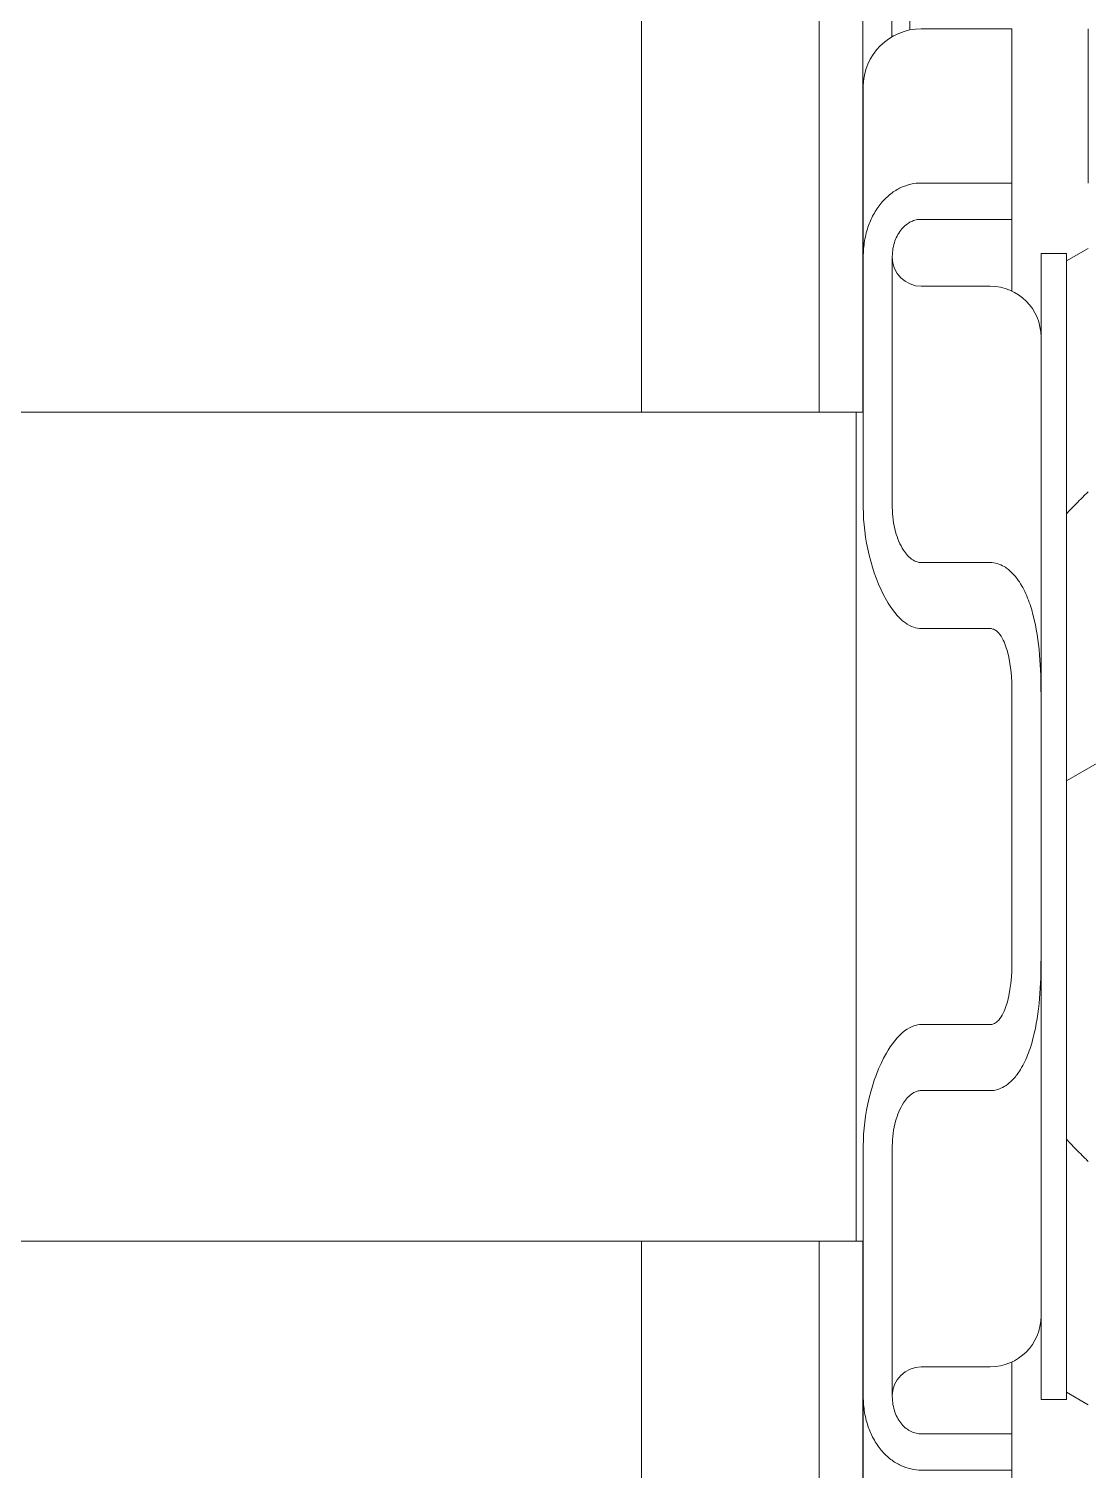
# Model space of a CAD drawing. Header units: millimetres. Extents: x -4172 to 126100, y -2 to 142133.
# Drawn here: x 20467.4 to 20759.5, y 14358.4 to 14755.8 of the extents above; entities that cross this region are included whole.
import ezdxf

# ---------------------------------------------------------------- set-up
doc = ezdxf.new("R2010")
doc.units = ezdxf.units.MM
doc.header["$LTSCALE"] = 100
doc.layers.add('Hatch', color=7, linetype='Continuous', lineweight=18)
doc.layers.add('P_Biomass (BM)', color=150, linetype='Continuous', lineweight=18, true_color=0x007fff)

msp = doc.modelspace()

# ---------------------------------------------------------------- hatches: boundary and pattern name
at = {"layer": 'Hatch'}
h = msp.add_hatch(dxfattribs=at)
h.set_pattern_fill('ANSI31', color=256, scale=2540, angle=15, style=0)
h.set_pattern_definition([(60, (0, 0), (-274.963, 158.75), [])])
edge = h.paths.add_edge_path()
edge.add_spline(control_points=[(20746.46, 14572.24), (20746.46, 14575.69), (20746.37, 14579.48), (20745.73, 14587.01), (20745.17, 14590.74), (20743.92, 14595.61), (20743.41, 14597.26), (20742.13, 14600.46), (20741.36, 14602), (20739.98, 14604.1), (20739.35, 14604.92), (20737.93, 14606.4), (20737.13, 14607.05), (20735.75, 14607.87), (20735.01, 14608.2), (20733.78, 14608.54), (20733.07, 14608.65), (20732.46, 14608.65)], knot_values=[1.707093, 1.707093, 1.707093, 1.707093, 2.224469, 2.224469, 2.741845, 2.741845, 2.978087, 2.978087, 3.214329, 3.214329, 3.355631, 3.355631, 3.496933, 3.496933, 3.597622, 3.597622, 3.688114, 3.688114, 3.688114, 3.688114], degree=3, periodic=0)
edge.add_line((20732.46, 14608.65), (20713.46, 14608.65))
edge.add_spline(control_points=[(20713.46, 14608.65), (20713.1, 14608.65), (20712.66, 14608.71), (20711.91, 14608.94), (20711.46, 14609.15), (20710.11, 14609.99), (20709.18, 14611.07), (20707.6, 14613.51), (20706.82, 14615.44), (20706.08, 14618.14), (20705.84, 14619.3), (20705.54, 14621.62), (20705.46, 14622.8), (20705.46, 14623.87)], knot_values=[-1.690235, -1.690235, -1.690235, -1.690235, -1.635239, -1.635239, -1.57291, -1.57291, -1.395758, -1.395758, -1.135897, -1.135897, -0.975272, -0.975272, -0.814647, -0.814647, -0.814647, -0.814647], degree=3, periodic=0)
edge.add_line((20705.46, 14623.87), (20705.46, 14693.05))
edge.add_spline(control_points=[(20705.46, 14693.05), (20705.46, 14693.74), (20705.52, 14694.5), (20705.77, 14695.98), (20705.96, 14696.71), (20706.4, 14697.93), (20706.67, 14698.53), (20707.31, 14699.67), (20707.69, 14700.21), (20708.43, 14701.06), (20708.83, 14701.45), (20709.72, 14702.14), (20710.2, 14702.44), (20711.08, 14702.86), (20711.55, 14703.03), (20712.51, 14703.25), (20713.01, 14703.3), (20713.46, 14703.3)], knot_values=[-0.678813, -0.678813, -0.678813, -0.678813, -0.575373, -0.575373, -0.471932, -0.471932, -0.381746, -0.381746, -0.291559, -0.291559, -0.214146, -0.214146, -0.136734, -0.136734, -0.068367, -0.068367, 0, 0, 0, 0], degree=3, periodic=0)
edge.add_line((20713.46, 14703.3), (20738.46, 14703.3))
edge.add_line((20738.46, 14703.3), (20738.46, 14713.32))
edge.add_line((20738.46, 14713.32), (20713.46, 14713.32))
edge.add_spline(control_points=[(20713.46, 14713.32), (20712.55, 14713.32), (20711.55, 14713.22), (20709.61, 14712.77), (20708.66, 14712.44), (20706.9, 14711.61), (20705.94, 14711.03), (20704.17, 14709.67), (20703.36, 14708.89), (20701.9, 14707.22), (20701.15, 14706.17), (20699.86, 14703.92), (20699.32, 14702.73), (20698.46, 14700.33), (20698.07, 14698.88), (20697.57, 14695.92), (20697.46, 14694.42), (20697.46, 14693.05)], knot_values=[0, 0, 0, 0, 0.137415, 0.137415, 0.274829, 0.274829, 0.428648, 0.428648, 0.582467, 0.582467, 0.760422, 0.760422, 0.938378, 0.938378, 1.143976, 1.143976, 1.349575, 1.349575, 1.349575, 1.349575], degree=3, periodic=0)
edge.add_line((20697.46, 14693.05), (20697.46, 14623.87))
edge.add_spline(control_points=[(20697.46, 14623.87), (20697.46, 14615.46), (20699.64, 14605.61), (20705.11, 14596.06), (20706.95, 14593.53), (20709.73, 14591.53), (20710.58, 14591.06), (20711.99, 14590.58), (20712.79, 14590.44), (20713.46, 14590.44)], knot_values=[1.589475, 1.589475, 1.589475, 1.589475, 2.850615, 2.850615, 3.241036, 3.241036, 3.363057, 3.363057, 3.464455, 3.464455, 3.464455, 3.464455], degree=3, periodic=0)
edge.add_line((20713.46, 14590.44), (20732.46, 14590.44))
edge.add_spline(control_points=[(20732.46, 14590.44), (20732.76, 14590.44), (20733.11, 14590.36), (20733.74, 14590.11), (20734.12, 14589.85), (20735.48, 14588.64), (20736.22, 14587.08), (20738.16, 14581.68), (20738.46, 14576.53), (20738.46, 14572.24)], knot_values=[-2.675589, -2.675589, -2.675589, -2.675589, -2.630704, -2.630704, -2.573846, -2.573846, -2.35773, -2.35773, -1.713416, -1.713416, -1.713416, -1.713416], degree=3, periodic=0)
edge.add_line((20738.46, 14572.24), (20738.46, 14499.44))
edge.add_spline(control_points=[(20738.46, 14499.44), (20738.46, 14495.14), (20738.16, 14490), (20736.22, 14484.6), (20735.48, 14483.04), (20734.12, 14481.82), (20733.74, 14481.57), (20733.11, 14481.31), (20732.76, 14481.24), (20732.46, 14481.24)], knot_values=[1.713416, 1.713416, 1.713416, 1.713416, 2.35773, 2.35773, 2.573846, 2.573846, 2.630704, 2.630704, 2.675589, 2.675589, 2.675589, 2.675589], degree=3, periodic=0)
edge.add_line((20732.46, 14481.24), (20713.46, 14481.24))
edge.add_spline(control_points=[(20713.46, 14481.24), (20712.79, 14481.24), (20711.99, 14481.1), (20710.58, 14480.61), (20709.73, 14480.14), (20706.95, 14478.14), (20705.11, 14475.62), (20699.64, 14466.07), (20697.46, 14456.22), (20697.46, 14447.81)], knot_values=[-3.464455, -3.464455, -3.464455, -3.464455, -3.363057, -3.363057, -3.241036, -3.241036, -2.850615, -2.850615, -1.589475, -1.589475, -1.589475, -1.589475], degree=3, periodic=0)
edge.add_line((20697.46, 14447.81), (20697.46, 14378.62))
edge.add_spline(control_points=[(20697.46, 14378.62), (20697.46, 14377.25), (20697.57, 14375.75), (20698.07, 14372.8), (20698.46, 14371.35), (20699.32, 14368.94), (20699.86, 14367.75), (20701.15, 14365.51), (20701.9, 14364.45), (20703.36, 14362.79), (20704.17, 14362.01), (20705.94, 14360.64), (20706.9, 14360.06), (20708.66, 14359.24), (20709.61, 14358.9), (20711.55, 14358.46), (20712.55, 14358.36), (20713.46, 14358.36)], knot_values=[-1.349575, -1.349575, -1.349575, -1.349575, -1.143976, -1.143976, -0.938378, -0.938378, -0.760422, -0.760422, -0.582467, -0.582467, -0.428648, -0.428648, -0.274829, -0.274829, -0.137415, -0.137415, 0, 0, 0, 0], degree=3, periodic=0)
edge.add_line((20713.46, 14358.36), (20738.46, 14358.36))
edge.add_line((20738.46, 14358.36), (20738.46, 14368.37))
edge.add_line((20738.46, 14368.37), (20713.46, 14368.37))
edge.add_spline(control_points=[(20713.46, 14368.37), (20713.01, 14368.37), (20712.51, 14368.43), (20711.55, 14368.65), (20711.08, 14368.82), (20710.2, 14369.24), (20709.72, 14369.53), (20708.83, 14370.22), (20708.43, 14370.62), (20707.69, 14371.47), (20707.31, 14372), (20706.67, 14373.14), (20706.4, 14373.75), (20705.96, 14374.96), (20705.77, 14375.69), (20705.52, 14377.18), (20705.46, 14377.93), (20705.46, 14378.62)], knot_values=[0, 0, 0, 0, 0.068367, 0.068367, 0.136734, 0.136734, 0.214146, 0.214146, 0.291559, 0.291559, 0.381746, 0.381746, 0.471932, 0.471932, 0.575373, 0.575373, 0.678813, 0.678813, 0.678813, 0.678813], degree=3, periodic=0)
edge.add_line((20705.46, 14378.62), (20705.46, 14447.81))
edge.add_spline(control_points=[(20705.46, 14447.81), (20705.46, 14448.88), (20705.54, 14450.05), (20705.84, 14452.38), (20706.08, 14453.53), (20706.82, 14456.23), (20707.6, 14458.16), (20709.18, 14460.61), (20710.11, 14461.68), (20711.46, 14462.53), (20711.91, 14462.74), (20712.66, 14462.96), (20713.1, 14463.03), (20713.46, 14463.03)], knot_values=[0.814647, 0.814647, 0.814647, 0.814647, 0.975272, 0.975272, 1.135897, 1.135897, 1.395758, 1.395758, 1.57291, 1.57291, 1.635239, 1.635239, 1.690235, 1.690235, 1.690235, 1.690235], degree=3, periodic=0)
edge.add_line((20713.46, 14463.03), (20732.46, 14463.03))
edge.add_spline(control_points=[(20732.46, 14463.03), (20733.07, 14463.03), (20733.78, 14463.13), (20735.01, 14463.48), (20735.75, 14463.8), (20737.13, 14464.63), (20737.93, 14465.28), (20739.35, 14466.75), (20739.98, 14467.57), (20741.36, 14469.68), (20742.13, 14471.22), (20743.41, 14474.41), (20743.92, 14476.07), (20745.17, 14480.93), (20745.73, 14484.67), (20746.37, 14492.2), (20746.46, 14495.99), (20746.46, 14499.44)], knot_values=[-3.688114, -3.688114, -3.688114, -3.688114, -3.597622, -3.597622, -3.496933, -3.496933, -3.355631, -3.355631, -3.214329, -3.214329, -2.978087, -2.978087, -2.741845, -2.741845, -2.224469, -2.224469, -1.707093, -1.707093, -1.707093, -1.707093], degree=3, periodic=0)
edge.add_line((20746.46, 14499.44), (20746.46, 14572.24))
h = msp.add_hatch(dxfattribs=at)
h.set_pattern_fill('ANSI31', color=256, scale=2540, angle=-15, style=0)
h.set_pattern_definition([(30, (0, 0), (-158.75, 274.963), [])])
edge = h.paths.add_edge_path()
edge.add_line((21133.46, 14449.61), (21133.46, 14497.84))
edge.add_line((21133.46, 14497.84), (21133.46, 14622.07))
edge.add_spline(control_points=[(21133.46, 14622.07), (21130.57, 14625.1), (21127.46, 14628.19)], knot_values=[0, 0, 0, 0.428508, 0.428508, 0.428508], weights=[1, 1.000188, 1], degree=2, periodic=0)
edge.add_line((21127.46, 14628.19), (21127.46, 14713.32))
edge.add_line((21127.46, 14713.32), (21085.46, 14713.32))
edge.add_line((21085.46, 14713.32), (21085.46, 14600.06))
edge.add_line((21085.46, 14600.06), (21065.46, 14600.06))
edge.add_spline(control_points=[(21065.46, 14600.06), (21050.26, 14625.82), (21021.46, 14657.43)], knot_values=[0, 0, 0, 3.619346, 3.619346, 3.619346], weights=[1, 1.016153, 1], degree=2, periodic=0)
edge.add_line((21021.46, 14657.43), (21021.46, 14713.32))
edge.add_line((21021.46, 14713.32), (20967.46, 14713.32))
edge.add_line((20967.46, 14713.32), (20967.46, 14657.43))
edge.add_line((20967.46, 14657.43), (20934.96, 14657.43))
edge.add_ellipse((20934.96, 14535.84), major_axis=(0, 121.59), ratio=1, start_angle=0, end_angle=51.7138)
edge.add_spline(control_points=[(20839.53, 14611.17), (20838.91, 14610.39), (20838.26, 14609.62), (20835.68, 14606.74), (20833.55, 14604.82), (20830.62, 14602.86), (20829.77, 14602.35), (20828.01, 14601.48), (20827.1, 14601.11), (20825.52, 14600.6), (20824.71, 14600.39), (20823.06, 14600.13), (20822.23, 14600.06), (20821.46, 14600.06)], knot_values=[5.339515, 5.339515, 5.339515, 5.339515, 5.477599, 5.477599, 5.872516, 5.872516, 6.007015, 6.007015, 6.141513, 6.141513, 6.255975, 6.255975, 6.370437, 6.370437, 6.370437, 6.370437], degree=3, periodic=0)
edge.add_line((20821.46, 14600.06), (20801.46, 14600.06))
edge.add_line((20801.46, 14600.06), (20801.46, 14713.32))
edge.add_line((20801.46, 14713.32), (20759.46, 14713.32))
edge.add_line((20759.46, 14713.32), (20759.46, 14628.19))
edge.add_spline(control_points=[(20759.46, 14628.19), (20756.36, 14625.1), (20753.46, 14622.07)], knot_values=[0, 0, 0, 0.428508, 0.428508, 0.428508], weights=[1, 1.000188, 1], degree=2, periodic=0)
edge.add_line((20753.46, 14622.07), (20753.46, 14449.61))
edge.add_spline(control_points=[(20753.46, 14449.61), (20756.36, 14446.58), (20759.46, 14443.49)], knot_values=[0, 0, 0, 0.428508, 0.428508, 0.428508], weights=[1, 1.000188, 1], degree=2, periodic=0)
edge.add_line((20759.46, 14443.49), (20759.46, 14358.36))
edge.add_line((20759.46, 14358.36), (20801.46, 14358.36))
edge.add_line((20801.46, 14358.36), (20801.46, 14471.61))
edge.add_line((20801.46, 14471.61), (20821.46, 14471.61))
edge.add_spline(control_points=[(20821.46, 14471.61), (20822.23, 14471.61), (20823.06, 14471.55), (20824.71, 14471.28), (20825.52, 14471.08), (20827.1, 14470.57), (20828.01, 14470.2), (20829.77, 14469.32), (20830.62, 14468.82), (20833.55, 14466.86), (20835.68, 14464.93), (20838.26, 14462.05), (20838.91, 14461.28), (20839.53, 14460.5)], knot_values=[6.370437, 6.370437, 6.370437, 6.370437, 6.484899, 6.484899, 6.599361, 6.599361, 6.73386, 6.73386, 6.868359, 6.868359, 7.263276, 7.263276, 7.40136, 7.40136, 7.40136, 7.40136], degree=3, periodic=0)
edge.add_ellipse((20934.96, 14535.84), major_axis=(75.34, -95.44), ratio=1, start_angle=270, end_angle=321.7138)
edge.add_line((20934.96, 14414.25), (20967.46, 14414.25))
edge.add_line((20967.46, 14414.25), (20967.46, 14358.36))
edge.add_line((20967.46, 14358.36), (21021.46, 14358.36))
edge.add_line((21021.46, 14358.36), (21021.46, 14414.25))
edge.add_spline(control_points=[(21021.46, 14414.25), (21050.26, 14445.86), (21065.46, 14471.61)], knot_values=[0, 0, 0, 3.619346, 3.619346, 3.619346], weights=[1, 1.016153, 1], degree=2, periodic=0)
edge.add_line((21065.46, 14471.61), (21085.46, 14471.61))
edge.add_line((21085.46, 14471.61), (21085.46, 14358.36))
edge.add_line((21085.46, 14358.36), (21127.46, 14358.36))
edge.add_line((21127.46, 14358.36), (21127.46, 14443.49))
edge.add_spline(control_points=[(21127.46, 14443.49), (21130.57, 14446.58), (21133.46, 14449.61)], knot_values=[0, 0, 0, 0.428508, 0.428508, 0.428508], weights=[1, 1.000188, 1], degree=2, periodic=0)

# ---------------------------------------------------------------- linework, layer by layer
at = {"layer": 'P_Biomass (BM)'}
for p, q in [((20685.29, 14930.84), (20685.29, 14650.14)), ((20697.29, 14855.84), (20697.29, 14650.14)), ((20705.29, 14855.84), (20705.29, 14753.6)), ((20705.29, 14855.84), (20705.29, 14753.6)), ((20636.29, 14789), (20636.29, 14650.14)), ((20710.29, 14755.52), (20710.29, 14763.33)), ((20738.46, 14755.84), (20713.46, 14755.84)), ((20738.46, 14755.84), (20738.46, 14713.32)), ((20759.46, 14755.84), (20759.46, 14713.32)), ((20697.46, 14739.84), (20697.46, 14693.05)), ((20738.46, 14713.32), (20713.46, 14713.32)), ((20738.46, 14703.3), (20738.46, 14713.32)), ((20713.46, 14703.3), (20738.46, 14703.3)), ((20738.46, 14703.3), (20738.46, 14683.49)), ((20753.46, 14691.84), (20759.46, 14695.3)), ((20697.46, 14693.05), (20697.46, 14623.87)), ((20705.46, 14623.87), (20705.46, 14693.05)), ((20746.46, 14693.84), (20746.46, 14377.84)), ((20753.46, 14693.84), (20746.46, 14693.84)), ((20753.46, 14693.84), (20753.46, 14377.84)), ((20732.46, 14684.84), (20713.46, 14684.84)), ((20697.46, 14650.14), (20297.46, 14650.14)), ((20695.46, 14650.14), (20695.46, 14421.54)), ((20697.46, 14650.14), (20695.46, 14650.14)), ((20732.46, 14608.65), (20713.46, 14608.65)), ((20713.46, 14590.44), (20732.46, 14590.44)), ((20738.46, 14572.24), (20738.46, 14499.44)), ((20732.46, 14481.24), (20713.46, 14481.24)), ((20713.46, 14463.03), (20732.46, 14463.03)), ((20697.46, 14447.81), (20697.46, 14378.62)), ((20705.46, 14378.62), (20705.46, 14447.81)), ((20697.46, 14421.54), (20297.46, 14421.54)), ((20636.29, 14421.54), (20636.29, 14271.2)), ((20685.29, 14421.54), (20685.29, 14140.84)), ((20697.46, 14421.54), (20695.46, 14421.54)), ((20697.29, 14421.54), (20697.29, 14215.84)), ((20732.46, 14386.84), (20713.46, 14386.84)), ((20738.46, 14388.19), (20738.46, 14368.37)), ((20697.46, 14378.62), (20697.46, 14331.84)), ((20753.46, 14377.84), (20746.46, 14377.84)), ((20753.46, 14379.84), (20759.46, 14376.37)), ((20738.46, 14368.37), (20713.46, 14368.37)), ((20738.46, 14358.36), (20738.46, 14368.37)), ((20713.46, 14358.36), (20738.46, 14358.36)), ((20738.46, 14358.36), (20738.46, 14315.84))]:
    msp.add_line(p, q, dxfattribs=at)
for centre, radius, start, end in [((20713.46, 14739.84), 16, 90, 180), ((20713.46, 14692.84), 8, 180, 270), ((20732.46, 14670.84), 14, 0, 90), ((20732.46, 14400.84), 14, 270, 0), ((20713.46, 14378.84), 8, 90, 180)]:
    msp.add_arc(centre, radius, start, end, dxfattribs=at)
for points, knots in [([(20713.46, 14713.32), (20712.55, 14713.32), (20711.55, 14713.22), (20709.61, 14712.77), (20708.66, 14712.44), (20706.9, 14711.61), (20705.94, 14711.03), (20704.17, 14709.67), (20703.36, 14708.89), (20701.9, 14707.22), (20701.15, 14706.17), (20699.86, 14703.92), (20699.32, 14702.73), (20698.46, 14700.33), (20698.07, 14698.88), (20697.57, 14695.92), (20697.46, 14694.42), (20697.46, 14693.05)], [0, 0, 0, 0, 0.137415, 0.137415, 0.274829, 0.274829, 0.428648, 0.428648, 0.582467, 0.582467, 0.760422, 0.760422, 0.938378, 0.938378, 1.143976, 1.143976, 1.349575, 1.349575, 1.349575, 1.349575]), ([(20705.46, 14693.05), (20705.46, 14693.74), (20705.52, 14694.5), (20705.77, 14695.98), (20705.96, 14696.71), (20706.4, 14697.93), (20706.67, 14698.53), (20707.31, 14699.67), (20707.69, 14700.21), (20708.43, 14701.06), (20708.83, 14701.45), (20709.72, 14702.14), (20710.2, 14702.44), (20711.08, 14702.86), (20711.55, 14703.03), (20712.51, 14703.25), (20713.01, 14703.3), (20713.46, 14703.3)], [-0.6788126, -0.6788126, -0.6788126, -0.6788126, -0.5753725, -0.5753725, -0.4719325, -0.4719325, -0.3817456, -0.3817456, -0.2915587, -0.2915587, -0.2141464, -0.2141464, -0.136734, -0.136734, -0.068367, -0.068367, 0, 0, 0, 0]), ([(20697.46, 14623.87), (20697.46, 14615.46), (20699.64, 14605.61), (20705.11, 14596.06), (20706.95, 14593.53), (20709.73, 14591.53), (20710.58, 14591.06), (20711.99, 14590.58), (20712.79, 14590.44), (20713.46, 14590.44)], [1.589475, 1.589475, 1.589475, 1.589475, 2.850615, 2.850615, 3.241036, 3.241036, 3.363057, 3.363057, 3.464455, 3.464455, 3.464455, 3.464455]), ([(20713.46, 14608.65), (20713.1, 14608.65), (20712.66, 14608.71), (20711.91, 14608.94), (20711.46, 14609.15), (20710.11, 14609.99), (20709.18, 14611.07), (20707.6, 14613.51), (20706.82, 14615.44), (20706.08, 14618.14), (20705.84, 14619.3), (20705.54, 14621.62), (20705.46, 14622.8), (20705.46, 14623.87)], [-1.6902346, -1.6902346, -1.6902346, -1.6902346, -1.6352395, -1.6352395, -1.5729103, -1.5729103, -1.3957585, -1.3957585, -1.1358967, -1.1358967, -0.9752718, -0.9752718, -0.8146468, -0.8146468, -0.8146468, -0.8146468]), ([(20746.46, 14572.24), (20746.46, 14575.69), (20746.37, 14579.48), (20745.73, 14587.01), (20745.17, 14590.74), (20743.92, 14595.61), (20743.41, 14597.26), (20742.13, 14600.46), (20741.36, 14602), (20739.98, 14604.1), (20739.35, 14604.92), (20737.93, 14606.4), (20737.13, 14607.05), (20735.75, 14607.87), (20735.01, 14608.2), (20733.78, 14608.54), (20733.07, 14608.65), (20732.46, 14608.65)], [1.707093, 1.707093, 1.707093, 1.707093, 2.224469, 2.224469, 2.741845, 2.741845, 2.978087, 2.978087, 3.214329, 3.214329, 3.355631, 3.355631, 3.496933, 3.496933, 3.597622, 3.597622, 3.688114, 3.688114, 3.688114, 3.688114]), ([(20732.46, 14590.44), (20732.76, 14590.44), (20733.11, 14590.36), (20733.74, 14590.11), (20734.12, 14589.85), (20735.48, 14588.64), (20736.22, 14587.08), (20738.16, 14581.68), (20738.46, 14576.53), (20738.46, 14572.24)], [-2.6755889, -2.6755889, -2.6755889, -2.6755889, -2.6307035, -2.6307035, -2.5738456, -2.5738456, -2.3577302, -2.3577302, -1.7134159, -1.7134159, -1.7134159, -1.7134159]), ([(20738.46, 14499.44), (20738.46, 14495.14), (20738.16, 14490), (20736.22, 14484.6), (20735.48, 14483.04), (20734.12, 14481.82), (20733.74, 14481.57), (20733.11, 14481.31), (20732.76, 14481.24), (20732.46, 14481.24)], [1.7134159, 1.7134159, 1.7134159, 1.7134159, 2.3577302, 2.3577302, 2.5738456, 2.5738456, 2.6307035, 2.6307035, 2.6755889, 2.6755889, 2.6755889, 2.6755889]), ([(20732.46, 14463.03), (20733.07, 14463.03), (20733.78, 14463.13), (20735.01, 14463.48), (20735.75, 14463.8), (20737.13, 14464.63), (20737.93, 14465.28), (20739.35, 14466.75), (20739.98, 14467.57), (20741.36, 14469.68), (20742.13, 14471.22), (20743.41, 14474.41), (20743.92, 14476.07), (20745.17, 14480.93), (20745.73, 14484.67), (20746.37, 14492.2), (20746.46, 14495.99), (20746.46, 14499.44)], [-3.688114, -3.688114, -3.688114, -3.688114, -3.597622, -3.597622, -3.496933, -3.496933, -3.355631, -3.355631, -3.214329, -3.214329, -2.978087, -2.978087, -2.741845, -2.741845, -2.224469, -2.224469, -1.707093, -1.707093, -1.707093, -1.707093]), ([(20713.46, 14481.24), (20712.79, 14481.24), (20711.99, 14481.1), (20710.58, 14480.61), (20709.73, 14480.14), (20706.95, 14478.14), (20705.11, 14475.62), (20699.64, 14466.07), (20697.46, 14456.22), (20697.46, 14447.81)], [-3.464455, -3.464455, -3.464455, -3.464455, -3.363057, -3.363057, -3.241036, -3.241036, -2.850615, -2.850615, -1.589475, -1.589475, -1.589475, -1.589475]), ([(20705.46, 14447.81), (20705.46, 14448.88), (20705.54, 14450.05), (20705.84, 14452.38), (20706.08, 14453.53), (20706.82, 14456.23), (20707.6, 14458.16), (20709.18, 14460.61), (20710.11, 14461.68), (20711.46, 14462.53), (20711.91, 14462.74), (20712.66, 14462.96), (20713.1, 14463.03), (20713.46, 14463.03)], [0.8146468, 0.8146468, 0.8146468, 0.8146468, 0.9752718, 0.9752718, 1.1358967, 1.1358967, 1.3957585, 1.3957585, 1.5729103, 1.5729103, 1.6352395, 1.6352395, 1.6902346, 1.6902346, 1.6902346, 1.6902346]), ([(20697.46, 14378.62), (20697.46, 14377.25), (20697.57, 14375.75), (20698.07, 14372.8), (20698.46, 14371.35), (20699.32, 14368.94), (20699.86, 14367.75), (20701.15, 14365.51), (20701.9, 14364.45), (20703.36, 14362.79), (20704.17, 14362.01), (20705.94, 14360.64), (20706.9, 14360.06), (20708.66, 14359.24), (20709.61, 14358.9), (20711.55, 14358.46), (20712.55, 14358.36), (20713.46, 14358.36)], [-1.349575, -1.349575, -1.349575, -1.349575, -1.143976, -1.143976, -0.938378, -0.938378, -0.760422, -0.760422, -0.582467, -0.582467, -0.428648, -0.428648, -0.274829, -0.274829, -0.137415, -0.137415, 0, 0, 0, 0]), ([(20713.46, 14368.37), (20713.01, 14368.37), (20712.51, 14368.43), (20711.55, 14368.65), (20711.08, 14368.82), (20710.2, 14369.24), (20709.72, 14369.53), (20708.83, 14370.22), (20708.43, 14370.62), (20707.69, 14371.47), (20707.31, 14372), (20706.67, 14373.14), (20706.4, 14373.75), (20705.96, 14374.96), (20705.77, 14375.69), (20705.52, 14377.18), (20705.46, 14377.93), (20705.46, 14378.62)], [0, 0, 0, 0, 0.068367, 0.068367, 0.136734, 0.136734, 0.2141464, 0.2141464, 0.2915587, 0.2915587, 0.3817456, 0.3817456, 0.4719325, 0.4719325, 0.5753725, 0.5753725, 0.6788126, 0.6788126, 0.6788126, 0.6788126])]:
    msp.add_open_spline(points, degree=3, knots=knots, dxfattribs=at)
for points in [[(20759.46, 14628.19), (20756.36, 14625.1), (20753.46, 14622.07)], [(20753.46, 14449.61), (20756.36, 14446.58), (20759.46, 14443.49)]]:
    msp.add_rational_spline(points, [1, 1.00018818715, 1], degree=2, dxfattribs=at)

doc.saveas('drawing.dxf')
